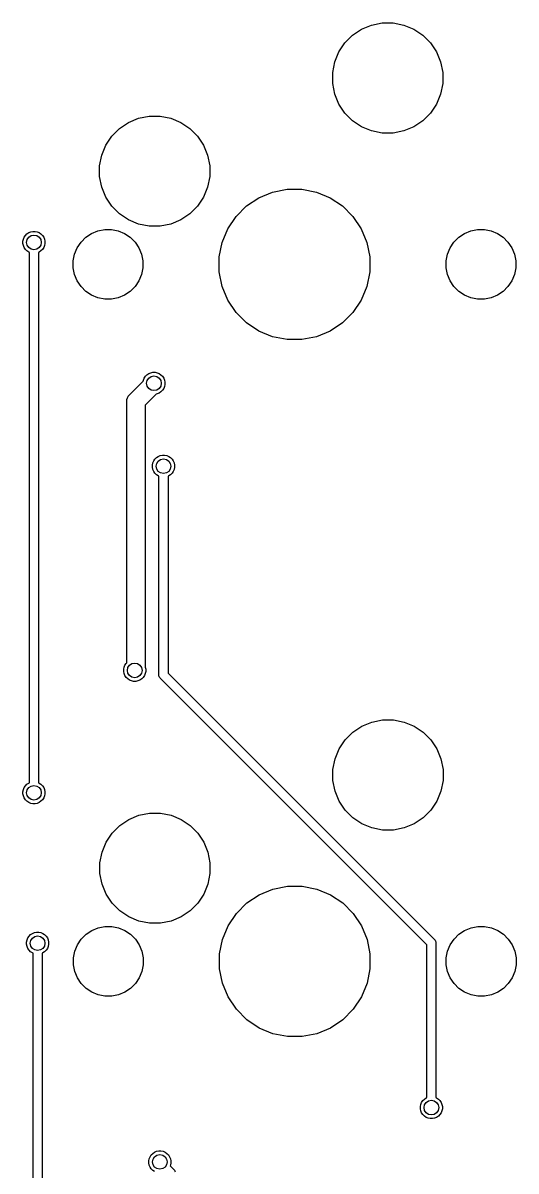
# Model space of a CAD drawing. Extents: x 0.5 to 11.1, y -4 to -0.9.
# Drawn here: x 6.859 to 7.388, y -2.288 to -1.056 of the extents above; entities that cross this region are included whole.
import ezdxf

# ---------------------------------------------------------------- set-up
doc = ezdxf.new("R2010")
doc.units = 0
doc.header["$MEASUREMENT"] = 0
doc.layers.add('BLACK', color=7, linetype='CONTINUOUS')

msp = doc.modelspace()

# ---------------------------------------------------------------- linework, layer by layer
at = {"layer": 'BLACK', "linetype": 'CONTINUOUS'}
for p, q in [((7.22193, -1.06282), (7.23268, -1.05837)), ((7.23268, -1.05837), (7.24409, -1.0561)), ((7.24409, -1.0561), (7.25572, -1.0561)), ((7.25572, -1.0561), (7.26713, -1.05837)), ((7.26713, -1.05837), (7.27787, -1.06282)), ((7.20403, -1.07751), (7.21226, -1.06929)), ((7.21226, -1.06929), (7.22193, -1.06282)), ((7.27787, -1.06282), (7.28755, -1.06929)), ((7.28755, -1.06929), (7.29577, -1.07751)), ((7.19757, -1.08718), (7.20403, -1.07751)), ((7.29577, -1.07751), (7.30224, -1.08718)), ((7.19312, -1.09793), (7.19757, -1.08718)), ((7.30224, -1.08718), (7.30669, -1.09793)), ((7.19085, -1.10934), (7.19312, -1.09793)), ((7.30669, -1.09793), (7.30896, -1.10934)), ((7.19085, -1.12097), (7.19085, -1.10934)), ((7.19312, -1.13238), (7.19085, -1.12097)), ((7.30896, -1.12097), (7.30669, -1.13238)), ((7.30896, -1.10934), (7.30896, -1.12097)), ((7.19757, -1.14313), (7.19312, -1.13238)), ((7.30669, -1.13238), (7.30224, -1.14313)), ((7.20403, -1.1528), (7.19757, -1.14313)), ((7.30224, -1.14313), (7.29577, -1.1528)), ((6.98268, -1.15837), (6.99409, -1.1561)), ((6.99409, -1.1561), (7.00572, -1.1561)), ((7.00572, -1.1561), (7.01713, -1.15837)), ((7.21226, -1.16103), (7.20403, -1.1528)), ((7.29577, -1.1528), (7.28755, -1.16103)), ((6.95403, -1.17751), (6.96226, -1.16929)), ((6.96226, -1.16929), (6.97193, -1.16282)), ((6.97193, -1.16282), (6.98268, -1.15837)), ((7.01713, -1.15837), (7.02787, -1.16282)), ((7.02787, -1.16282), (7.03755, -1.16929)), ((7.03755, -1.16929), (7.04577, -1.17751)), ((7.22193, -1.16749), (7.21226, -1.16103)), ((7.23268, -1.17194), (7.22193, -1.16749)), ((7.27787, -1.16749), (7.26713, -1.17194)), ((7.28755, -1.16103), (7.27787, -1.16749)), ((6.94757, -1.18718), (6.95403, -1.17751)), ((7.04577, -1.17751), (7.05224, -1.18718)), ((7.24409, -1.17421), (7.23268, -1.17194)), ((7.25572, -1.17421), (7.24409, -1.17421)), ((7.26713, -1.17194), (7.25572, -1.17421)), ((6.94312, -1.19793), (6.94757, -1.18718)), ((7.05224, -1.18718), (7.05669, -1.19793)), ((6.94085, -1.20934), (6.94312, -1.19793)), ((7.05669, -1.19793), (7.05896, -1.20934)), ((6.94085, -1.22097), (6.94085, -1.20934)), ((7.05896, -1.20934), (7.05896, -1.22097)), ((6.94312, -1.23238), (6.94085, -1.22097)), ((7.05896, -1.22097), (7.05669, -1.23238)), ((6.94757, -1.24313), (6.94312, -1.23238)), ((6.95403, -1.2528), (6.94757, -1.24313)), ((7.05224, -1.24313), (7.04577, -1.2528)), ((7.05669, -1.23238), (7.05224, -1.24313)), ((7.09845, -1.25247), (7.11167, -1.24363)), ((7.11167, -1.24363), (7.12636, -1.23755)), ((7.12636, -1.23755), (7.14195, -1.23445)), ((7.14195, -1.23445), (7.15785, -1.23445)), ((7.15785, -1.23445), (7.17344, -1.23755)), ((7.17344, -1.23755), (7.18813, -1.24363)), ((7.18813, -1.24363), (7.20135, -1.25247)), ((6.96226, -1.26103), (6.95403, -1.2528)), ((7.04577, -1.2528), (7.03755, -1.26103)), ((7.08721, -1.26371), (7.09845, -1.25247)), ((7.20135, -1.25247), (7.21259, -1.26371)), ((6.97193, -1.26749), (6.96226, -1.26103)), ((6.98268, -1.27194), (6.97193, -1.26749)), ((7.02787, -1.26749), (7.01713, -1.27194)), ((7.03755, -1.26103), (7.02787, -1.26749)), ((7.07838, -1.27693), (7.08721, -1.26371)), ((7.21259, -1.26371), (7.22142, -1.27693)), ((6.86284, -1.28236), (6.86478, -1.28107)), ((6.86478, -1.28107), (6.86693, -1.28018)), ((6.86693, -1.28018), (6.86921, -1.27972)), ((6.86921, -1.27972), (6.87154, -1.27972)), ((6.87154, -1.27972), (6.87382, -1.28018)), ((6.87382, -1.28018), (6.87597, -1.28107)), ((6.87597, -1.28107), (6.8779, -1.28236)), ((6.93219, -1.28201), (6.93899, -1.27919)), ((6.93899, -1.27919), (6.94622, -1.27776)), ((6.94622, -1.27776), (6.95359, -1.27776)), ((6.95359, -1.27776), (6.96081, -1.27919)), ((6.96081, -1.27919), (6.96762, -1.28201)), ((6.99409, -1.27421), (6.98268, -1.27194)), ((7.00572, -1.27421), (6.99409, -1.27421)), ((7.01713, -1.27194), (7.00572, -1.27421)), ((7.07229, -1.29162), (7.07838, -1.27693)), ((7.22142, -1.27693), (7.22751, -1.29162)), ((7.33219, -1.28201), (7.33899, -1.27919)), ((7.33899, -1.27919), (7.34622, -1.27776)), ((7.34622, -1.27776), (7.35359, -1.27776)), ((7.35359, -1.27776), (7.36081, -1.27919)), ((7.36081, -1.27919), (7.36762, -1.28201)), ((6.85856, -1.29037), (6.85902, -1.28809)), ((6.85856, -1.2927), (6.85856, -1.29037)), ((6.85902, -1.29498), (6.85856, -1.2927)), ((6.85902, -1.28809), (6.85991, -1.28594)), ((6.85991, -1.28594), (6.8612, -1.28401)), ((6.8612, -1.28401), (6.86284, -1.28236)), ((6.8779, -1.28236), (6.87955, -1.28401)), ((6.87955, -1.28401), (6.88084, -1.28594)), ((6.88084, -1.28594), (6.88173, -1.28809)), ((6.88173, -1.28809), (6.88219, -1.29037)), ((6.88219, -1.2927), (6.88173, -1.29498)), ((6.88219, -1.29037), (6.88219, -1.2927)), ((6.91676, -1.29744), (6.92085, -1.29132)), ((6.92085, -1.29132), (6.92606, -1.28611)), ((6.92606, -1.28611), (6.93219, -1.28201)), ((6.96762, -1.28201), (6.97374, -1.28611)), ((6.97374, -1.28611), (6.97895, -1.29132)), ((6.97895, -1.29132), (6.98305, -1.29744)), ((7.06919, -1.30721), (7.07229, -1.29162)), ((7.22751, -1.29162), (7.23061, -1.30721)), ((7.31676, -1.29744), (7.32085, -1.29132)), ((7.32085, -1.29132), (7.32606, -1.28611)), ((7.32606, -1.28611), (7.33219, -1.28201)), ((7.36762, -1.28201), (7.37374, -1.28611)), ((7.37374, -1.28611), (7.37895, -1.29132)), ((7.37895, -1.29132), (7.38305, -1.29744)), ((6.85991, -1.29713), (6.85902, -1.29498)), ((6.8612, -1.29906), (6.85991, -1.29713)), ((6.86284, -1.30071), (6.8612, -1.29906)), ((6.86478, -1.302), (6.86284, -1.30071)), ((6.86545, -1.30228), (6.86478, -1.302)), ((6.86545, -1.87134), (6.86545, -1.30228)), ((6.87597, -1.302), (6.8753, -1.30228)), ((6.8753, -1.30228), (6.8753, -1.87134)), ((6.8779, -1.30071), (6.87597, -1.302)), ((6.87955, -1.29906), (6.8779, -1.30071)), ((6.88084, -1.29713), (6.87955, -1.29906)), ((6.88173, -1.29498), (6.88084, -1.29713)), ((6.9125, -1.31147), (6.91394, -1.30425)), ((6.91394, -1.30425), (6.91676, -1.29744)), ((6.98305, -1.29744), (6.98587, -1.30425)), ((6.98587, -1.30425), (6.9873, -1.31147)), ((7.3125, -1.31147), (7.31394, -1.30425)), ((7.31394, -1.30425), (7.31676, -1.29744)), ((7.38305, -1.29744), (7.38587, -1.30425)), ((7.38587, -1.30425), (7.3873, -1.31147)), ((6.9125, -1.31884), (6.9125, -1.31147)), ((6.9873, -1.31147), (6.9873, -1.31884)), ((7.06919, -1.32311), (7.06919, -1.30721)), ((7.23061, -1.30721), (7.23061, -1.32311)), ((7.3125, -1.31884), (7.3125, -1.31147)), ((7.3873, -1.31147), (7.3873, -1.31884)), ((6.91394, -1.32607), (6.9125, -1.31884)), ((6.91676, -1.33287), (6.91394, -1.32607)), ((6.98587, -1.32607), (6.98305, -1.33287)), ((6.9873, -1.31884), (6.98587, -1.32607)), ((7.07229, -1.3387), (7.06919, -1.32311)), ((7.23061, -1.32311), (7.22751, -1.3387)), ((7.31394, -1.32607), (7.3125, -1.31884)), ((7.31676, -1.33287), (7.31394, -1.32607)), ((7.38587, -1.32607), (7.38305, -1.33287)), ((7.3873, -1.31884), (7.38587, -1.32607)), ((6.92085, -1.339), (6.91676, -1.33287)), ((6.92606, -1.34421), (6.92085, -1.339)), ((6.97895, -1.339), (6.97374, -1.34421)), ((6.98305, -1.33287), (6.97895, -1.339)), ((7.07838, -1.35339), (7.07229, -1.3387)), ((7.22751, -1.3387), (7.22142, -1.35339)), ((7.32085, -1.339), (7.31676, -1.33287)), ((7.32606, -1.34421), (7.32085, -1.339)), ((7.37895, -1.339), (7.37374, -1.34421)), ((7.38305, -1.33287), (7.37895, -1.339)), ((6.93219, -1.3483), (6.92606, -1.34421)), ((6.93899, -1.35112), (6.93219, -1.3483)), ((6.94622, -1.35256), (6.93899, -1.35112)), ((6.95359, -1.35256), (6.94622, -1.35256)), ((6.96081, -1.35112), (6.95359, -1.35256)), ((6.96762, -1.3483), (6.96081, -1.35112)), ((6.97374, -1.34421), (6.96762, -1.3483)), ((7.08721, -1.36661), (7.07838, -1.35339)), ((7.22142, -1.35339), (7.21259, -1.36661)), ((7.33219, -1.3483), (7.32606, -1.34421)), ((7.33899, -1.35112), (7.33219, -1.3483)), ((7.34622, -1.35256), (7.33899, -1.35112)), ((7.35359, -1.35256), (7.34622, -1.35256)), ((7.36081, -1.35112), (7.35359, -1.35256)), ((7.36762, -1.3483), (7.36081, -1.35112)), ((7.37374, -1.34421), (7.36762, -1.3483)), ((7.09845, -1.37785), (7.08721, -1.36661)), ((7.21259, -1.36661), (7.20135, -1.37785)), ((7.11167, -1.38668), (7.09845, -1.37785)), ((7.20135, -1.37785), (7.18813, -1.38668)), ((7.12636, -1.39276), (7.11167, -1.38668)), ((7.18813, -1.38668), (7.17344, -1.39276)), ((7.14195, -1.39587), (7.12636, -1.39276)), ((7.15785, -1.39587), (7.14195, -1.39587)), ((7.17344, -1.39276), (7.15785, -1.39587)), ((6.97321, -1.45471), (6.98754, -1.44037)), ((6.98754, -1.44037), (6.98776, -1.43927)), ((6.98776, -1.43927), (6.98865, -1.43712)), ((6.98865, -1.43712), (6.98994, -1.43519)), ((6.98994, -1.43519), (6.99159, -1.43354)), ((6.99159, -1.43354), (6.99352, -1.43225)), ((6.99352, -1.43225), (6.99567, -1.43136)), ((6.99567, -1.43136), (6.99795, -1.43091)), ((6.99795, -1.43091), (7.00028, -1.43091)), ((7.00028, -1.43091), (7.00256, -1.43136)), ((7.00256, -1.43136), (7.00471, -1.43225)), ((7.00471, -1.43225), (7.00664, -1.43354)), ((7.00664, -1.43354), (7.00829, -1.43519)), ((7.00829, -1.43519), (7.00958, -1.43712)), ((7.00958, -1.43712), (7.01047, -1.43927)), ((7.01047, -1.43927), (7.01093, -1.44155)), ((7.00471, -1.45318), (7.00256, -1.45407)), ((7.00664, -1.45189), (7.00471, -1.45318)), ((7.00829, -1.45025), (7.00664, -1.45189)), ((7.00958, -1.44831), (7.00829, -1.45025)), ((7.01047, -1.44616), (7.00958, -1.44831)), ((7.01093, -1.44388), (7.01047, -1.44616)), ((7.01093, -1.44155), (7.01093, -1.44388)), ((6.96993, -1.46201), (6.97012, -1.46008)), ((6.96998, -1.46249), (6.96993, -1.46201)), ((6.96998, -1.74256), (6.96998, -1.46249)), ((6.97012, -1.46008), (6.97069, -1.45822)), ((6.97069, -1.45822), (6.9713, -1.45707)), ((6.9713, -1.45707), (6.9716, -1.45651)), ((6.9716, -1.45651), (6.97283, -1.45501)), ((6.97283, -1.45501), (6.97321, -1.45471)), ((7.00146, -1.45429), (6.98967, -1.46608)), ((7.00256, -1.45407), (7.00146, -1.45429)), ((6.98967, -1.46608), (6.98967, -1.7469)), ((6.99799, -1.52825), (6.99888, -1.5261)), ((6.99888, -1.5261), (7.00018, -1.52416)), ((7.00018, -1.52416), (7.00182, -1.52252)), ((7.00182, -1.52252), (7.00376, -1.52123)), ((7.00376, -1.52123), (7.00591, -1.52034)), ((7.00591, -1.52034), (7.00819, -1.51988)), ((7.00819, -1.51988), (7.01051, -1.51988)), ((7.01051, -1.51988), (7.0128, -1.52034)), ((7.0128, -1.52034), (7.01495, -1.52123)), ((7.01495, -1.52123), (7.01688, -1.52252)), ((7.01688, -1.52252), (7.01853, -1.52416)), ((7.01853, -1.52416), (7.01982, -1.5261)), ((7.01982, -1.5261), (7.02071, -1.52825)), ((6.99754, -1.53053), (6.99799, -1.52825)), ((6.99754, -1.53286), (6.99754, -1.53053)), ((6.99799, -1.53514), (6.99754, -1.53286)), ((6.99888, -1.53729), (6.99799, -1.53514)), ((7.00018, -1.53922), (6.99888, -1.53729)), ((7.00182, -1.54087), (7.00018, -1.53922)), ((7.01853, -1.53922), (7.01688, -1.54087)), ((7.01982, -1.53729), (7.01853, -1.53922)), ((7.02071, -1.53514), (7.01982, -1.53729)), ((7.02071, -1.52825), (7.02116, -1.53053)), ((7.02116, -1.53286), (7.02071, -1.53514)), ((7.02116, -1.53053), (7.02116, -1.53286)), ((7.00376, -1.54216), (7.00182, -1.54087)), ((7.00443, -1.54244), (7.00376, -1.54216)), ((7.00443, -1.54864), (7.00443, -1.54244)), ((7.00443, -1.75547), (7.00443, -1.54864)), ((7.00443, -1.54864), (7.00443, -1.54864)), ((7.01495, -1.54216), (7.01427, -1.54244)), ((7.01427, -1.54244), (7.01427, -1.75367)), ((7.01688, -1.54087), (7.01495, -1.54216)), ((6.96667, -1.7496), (6.96712, -1.74732)), ((6.96712, -1.74732), (6.96801, -1.74517)), ((6.96801, -1.74517), (6.96931, -1.74323)), ((6.96931, -1.74323), (6.96998, -1.74256)), ((6.98967, -1.7469), (6.98984, -1.74732)), ((6.98984, -1.74732), (6.99029, -1.7496)), ((6.96667, -1.75193), (6.96667, -1.7496)), ((6.96712, -1.75421), (6.96667, -1.75193)), ((6.96801, -1.75636), (6.96712, -1.75421)), ((6.96931, -1.75829), (6.96801, -1.75636)), ((6.97095, -1.75994), (6.96931, -1.75829)), ((6.97289, -1.76123), (6.97095, -1.75994)), ((6.97504, -1.76212), (6.97289, -1.76123)), ((6.98408, -1.76123), (6.98193, -1.76212)), ((6.98601, -1.75994), (6.98408, -1.76123)), ((6.98766, -1.75829), (6.98601, -1.75994)), ((6.98895, -1.75636), (6.98766, -1.75829)), ((6.98984, -1.75421), (6.98895, -1.75636)), ((6.99029, -1.75193), (6.98984, -1.75421)), ((6.99029, -1.7496), (6.99029, -1.75193)), ((7.00441, -1.75571), (7.00443, -1.75547)), ((7.00443, -1.75595), (7.00441, -1.75571)), ((7.0045, -1.75667), (7.00443, -1.75595)), ((7.00443, -1.75595), (7.00443, -1.75595)), ((7.00478, -1.7576), (7.0045, -1.75667)), ((7.00524, -1.75846), (7.00478, -1.7576)), ((7.00585, -1.75921), (7.00524, -1.75846)), ((7.00604, -1.75936), (7.00585, -1.75921)), ((7.29183, -2.04515), (7.00604, -1.75936)), ((7.01427, -1.75367), (7.30006, -2.03946)), ((6.97732, -1.76257), (6.97504, -1.76212)), ((6.97964, -1.76257), (6.97732, -1.76257)), ((6.98193, -1.76212), (6.97964, -1.76257)), ((7.21253, -1.81712), (7.2222, -1.81066)), ((7.2222, -1.81066), (7.23295, -1.80621)), ((7.23295, -1.80621), (7.24436, -1.80394)), ((7.24436, -1.80394), (7.25599, -1.80394)), ((7.25599, -1.80394), (7.2674, -1.80621)), ((7.2674, -1.80621), (7.27815, -1.81066)), ((7.27815, -1.81066), (7.28782, -1.81712)), ((7.20431, -1.82535), (7.21253, -1.81712)), ((7.28782, -1.81712), (7.29605, -1.82535)), ((7.19339, -1.84577), (7.19784, -1.83502)), ((7.19784, -1.83502), (7.20431, -1.82535)), ((7.29605, -1.82535), (7.30251, -1.83502)), ((7.30251, -1.83502), (7.30696, -1.84577)), ((7.19112, -1.85718), (7.19339, -1.84577)), ((7.30696, -1.84577), (7.30923, -1.85718)), ((7.19112, -1.86881), (7.19112, -1.85718)), ((7.30923, -1.85718), (7.30923, -1.86881)), ((6.86284, -1.87291), (6.86478, -1.87162)), ((6.86478, -1.87162), (6.86545, -1.87134)), ((6.8753, -1.87134), (6.87597, -1.87162)), ((6.87597, -1.87162), (6.8779, -1.87291)), ((7.19339, -1.88022), (7.19112, -1.86881)), ((7.30923, -1.86881), (7.30696, -1.88022)), ((6.85856, -1.88092), (6.85902, -1.87864)), ((6.85856, -1.88325), (6.85856, -1.88092)), ((6.85902, -1.88553), (6.85856, -1.88325)), ((6.85902, -1.87864), (6.85991, -1.87649)), ((6.85991, -1.87649), (6.8612, -1.87456)), ((6.8612, -1.87456), (6.86284, -1.87291)), ((6.8779, -1.87291), (6.87955, -1.87456)), ((6.87955, -1.87456), (6.88084, -1.87649)), ((6.88084, -1.87649), (6.88173, -1.87864)), ((6.88173, -1.87864), (6.88219, -1.88092)), ((6.88219, -1.88325), (6.88173, -1.88553)), ((6.88219, -1.88092), (6.88219, -1.88325)), ((7.19784, -1.89097), (7.19339, -1.88022)), ((7.30696, -1.88022), (7.30251, -1.89097)), ((6.85991, -1.88768), (6.85902, -1.88553)), ((6.8612, -1.88962), (6.85991, -1.88768)), ((6.86284, -1.89126), (6.8612, -1.88962)), ((6.86478, -1.89255), (6.86284, -1.89126)), ((6.86693, -1.89344), (6.86478, -1.89255)), ((6.86921, -1.8939), (6.86693, -1.89344)), ((6.87154, -1.8939), (6.86921, -1.8939)), ((6.87382, -1.89344), (6.87154, -1.8939)), ((6.87597, -1.89255), (6.87382, -1.89344)), ((6.8779, -1.89126), (6.87597, -1.89255)), ((6.87955, -1.88962), (6.8779, -1.89126)), ((6.88084, -1.88768), (6.87955, -1.88962)), ((6.88173, -1.88553), (6.88084, -1.88768)), ((7.20431, -1.90064), (7.19784, -1.89097)), ((7.30251, -1.89097), (7.29605, -1.90064)), ((6.9722, -1.91066), (6.98295, -1.90621)), ((6.98295, -1.90621), (6.99436, -1.90394)), ((6.99436, -1.90394), (7.00599, -1.90394)), ((7.00599, -1.90394), (7.0174, -1.90621)), ((7.0174, -1.90621), (7.02815, -1.91066)), ((7.21253, -1.90886), (7.20431, -1.90064)), ((7.2222, -1.91533), (7.21253, -1.90886)), ((7.28782, -1.90886), (7.27815, -1.91533)), ((7.29605, -1.90064), (7.28782, -1.90886)), ((6.95431, -1.92535), (6.96253, -1.91712)), ((6.96253, -1.91712), (6.9722, -1.91066)), ((7.02815, -1.91066), (7.03782, -1.91712)), ((7.03782, -1.91712), (7.04605, -1.92535)), ((7.23295, -1.91978), (7.2222, -1.91533)), ((7.24436, -1.92205), (7.23295, -1.91978)), ((7.2674, -1.91978), (7.25599, -1.92205)), ((7.27815, -1.91533), (7.2674, -1.91978)), ((6.94784, -1.93502), (6.95431, -1.92535)), ((7.04605, -1.92535), (7.05251, -1.93502)), ((7.25599, -1.92205), (7.24436, -1.92205)), ((6.94112, -1.95718), (6.94339, -1.94577)), ((6.94339, -1.94577), (6.94784, -1.93502)), ((7.05251, -1.93502), (7.05696, -1.94577)), ((7.05696, -1.94577), (7.05923, -1.95718)), ((6.94112, -1.96881), (6.94112, -1.95718)), ((7.05923, -1.95718), (7.05923, -1.96881)), ((6.94339, -1.98022), (6.94112, -1.96881)), ((7.05923, -1.96881), (7.05696, -1.98022)), ((6.94784, -1.99097), (6.94339, -1.98022)), ((7.05696, -1.98022), (7.05251, -1.99097)), ((7.12664, -1.98539), (7.14223, -1.98228)), ((7.14223, -1.98228), (7.15813, -1.98228)), ((7.15813, -1.98228), (7.17372, -1.98539)), ((6.95431, -2.00064), (6.94784, -1.99097)), ((7.05251, -1.99097), (7.04605, -2.00064)), ((7.09873, -2.0003), (7.11195, -1.99147)), ((7.11195, -1.99147), (7.12664, -1.98539)), ((7.17372, -1.98539), (7.18841, -1.99147)), ((7.18841, -1.99147), (7.20163, -2.0003)), ((6.96253, -2.00886), (6.95431, -2.00064)), ((7.04605, -2.00064), (7.03782, -2.00886)), ((7.08749, -2.01154), (7.09873, -2.0003)), ((7.20163, -2.0003), (7.21287, -2.01154)), ((6.9722, -2.01533), (6.96253, -2.00886)), ((6.98295, -2.01978), (6.9722, -2.01533)), ((6.99436, -2.02205), (6.98295, -2.01978)), ((7.0174, -2.01978), (7.00599, -2.02205)), ((7.02815, -2.01533), (7.0174, -2.01978)), ((7.03782, -2.00886), (7.02815, -2.01533)), ((7.07865, -2.02476), (7.08749, -2.01154)), ((7.21287, -2.01154), (7.2217, -2.02476)), ((6.86872, -2.03304), (6.87087, -2.03215)), ((6.87087, -2.03215), (6.87315, -2.03169)), ((6.87315, -2.03169), (6.87547, -2.03169)), ((6.87547, -2.03169), (6.87776, -2.03215)), ((6.87776, -2.03215), (6.87991, -2.03304)), ((6.92634, -2.03394), (6.93246, -2.02985)), ((6.93246, -2.02985), (6.93927, -2.02703)), ((6.93927, -2.02703), (6.94649, -2.02559)), ((6.94649, -2.02559), (6.95386, -2.02559)), ((6.95386, -2.02559), (6.96109, -2.02703)), ((6.96109, -2.02703), (6.96789, -2.02985)), ((6.96789, -2.02985), (6.97402, -2.03394)), ((7.00599, -2.02205), (6.99436, -2.02205)), ((7.07257, -2.03945), (7.07865, -2.02476)), ((7.2217, -2.02476), (7.22778, -2.03945)), ((7.32634, -2.03394), (7.33246, -2.02985)), ((7.33246, -2.02985), (7.33927, -2.02703)), ((7.33927, -2.02703), (7.34649, -2.02559)), ((7.34649, -2.02559), (7.35386, -2.02559)), ((7.35386, -2.02559), (7.36109, -2.02703)), ((7.36109, -2.02703), (7.36789, -2.02985)), ((7.36789, -2.02985), (7.37402, -2.03394)), ((6.8625, -2.04234), (6.86295, -2.04006)), ((6.8625, -2.04467), (6.8625, -2.04234)), ((6.86295, -2.04695), (6.8625, -2.04467)), ((6.86295, -2.04006), (6.86384, -2.03791)), ((6.86384, -2.03791), (6.86514, -2.03597)), ((6.86514, -2.03597), (6.86678, -2.03433)), ((6.86678, -2.03433), (6.86872, -2.03304)), ((6.87991, -2.03304), (6.88184, -2.03433)), ((6.88184, -2.03433), (6.88349, -2.03597)), ((6.88349, -2.03597), (6.88478, -2.03791)), ((6.88478, -2.03791), (6.88567, -2.04006)), ((6.88567, -2.04006), (6.88612, -2.04234)), ((6.88612, -2.04467), (6.88567, -2.04695)), ((6.88612, -2.04234), (6.88612, -2.04467)), ((6.91703, -2.04528), (6.92113, -2.03915)), ((6.92113, -2.03915), (6.92634, -2.03394)), ((6.97402, -2.03394), (6.97923, -2.03915)), ((6.97923, -2.03915), (6.98332, -2.04528)), ((7.06947, -2.05504), (7.07257, -2.03945)), ((7.22778, -2.03945), (7.23089, -2.05504)), ((7.30006, -2.03946), (7.30025, -2.03961)), ((7.30025, -2.03961), (7.3004, -2.0398)), ((7.3004, -2.0398), (7.30086, -2.04036)), ((7.30086, -2.04036), (7.30132, -2.04121)), ((7.30132, -2.04121), (7.30132, -2.04122)), ((7.30132, -2.04122), (7.3016, -2.04215)), ((7.3016, -2.04215), (7.30167, -2.04287)), ((7.30167, -2.04287), (7.30167, -2.04287)), ((7.30167, -2.04287), (7.3017, -2.04311)), ((7.3017, -2.04311), (7.30167, -2.04335)), ((7.30167, -2.04335), (7.30167, -2.20914)), ((7.31703, -2.04528), (7.32113, -2.03915)), ((7.32113, -2.03915), (7.32634, -2.03394)), ((7.37402, -2.03394), (7.37923, -2.03915)), ((7.37923, -2.03915), (7.38332, -2.04528)), ((6.86384, -2.0491), (6.86295, -2.04695)), ((6.86514, -2.05103), (6.86384, -2.0491)), ((6.86678, -2.05268), (6.86514, -2.05103)), ((6.86872, -2.05397), (6.86678, -2.05268)), ((6.86939, -2.05425), (6.86872, -2.05397)), ((6.86939, -2.47157), (6.86939, -2.05425)), ((6.87991, -2.05397), (6.87923, -2.05425)), ((6.87923, -2.05425), (6.87923, -2.49169)), ((6.88184, -2.05268), (6.87991, -2.05397)), ((6.88349, -2.05103), (6.88184, -2.05268)), ((6.88478, -2.0491), (6.88349, -2.05103)), ((6.88567, -2.04695), (6.88478, -2.0491)), ((6.91278, -2.05931), (6.91421, -2.05208)), ((6.91421, -2.05208), (6.91703, -2.04528)), ((6.98332, -2.04528), (6.98614, -2.05208)), ((6.98614, -2.05208), (6.98758, -2.05931)), ((7.06947, -2.07094), (7.06947, -2.05504)), ((7.23089, -2.05504), (7.23089, -2.07094)), ((7.29183, -2.20914), (7.29183, -2.04515)), ((7.31278, -2.05931), (7.31421, -2.05208)), ((7.31421, -2.05208), (7.31703, -2.04528)), ((7.38332, -2.04528), (7.38614, -2.05208)), ((7.38614, -2.05208), (7.38758, -2.05931)), ((6.91278, -2.06668), (6.91278, -2.05931)), ((6.91421, -2.0739), (6.91278, -2.06668)), ((6.98758, -2.06668), (6.98614, -2.0739)), ((6.98758, -2.05931), (6.98758, -2.06668)), ((7.31278, -2.06668), (7.31278, -2.05931)), ((7.31421, -2.0739), (7.31278, -2.06668)), ((7.38758, -2.06668), (7.38614, -2.0739)), ((7.38758, -2.05931), (7.38758, -2.06668)), ((6.91703, -2.08071), (6.91421, -2.0739)), ((6.92113, -2.08683), (6.91703, -2.08071)), ((6.98332, -2.08071), (6.97923, -2.08683)), ((6.98614, -2.0739), (6.98332, -2.08071)), ((7.07257, -2.08653), (7.06947, -2.07094)), ((7.23089, -2.07094), (7.22778, -2.08653)), ((7.31703, -2.08071), (7.31421, -2.0739)), ((7.32113, -2.08683), (7.31703, -2.08071)), ((7.38332, -2.08071), (7.37923, -2.08683)), ((7.38614, -2.0739), (7.38332, -2.08071)), ((6.92634, -2.09204), (6.92113, -2.08683)), ((6.93246, -2.09614), (6.92634, -2.09204)), ((6.97402, -2.09204), (6.96789, -2.09614)), ((6.97923, -2.08683), (6.97402, -2.09204)), ((7.07865, -2.10122), (7.07257, -2.08653)), ((7.22778, -2.08653), (7.2217, -2.10122)), ((7.32634, -2.09204), (7.32113, -2.08683)), ((7.33246, -2.09614), (7.32634, -2.09204)), ((7.37402, -2.09204), (7.36789, -2.09614)), ((7.37923, -2.08683), (7.37402, -2.09204)), ((6.93927, -2.09896), (6.93246, -2.09614)), ((6.94649, -2.10039), (6.93927, -2.09896)), ((6.95386, -2.10039), (6.94649, -2.10039)), ((6.96109, -2.09896), (6.95386, -2.10039)), ((6.96789, -2.09614), (6.96109, -2.09896)), ((7.08749, -2.11444), (7.07865, -2.10122)), ((7.2217, -2.10122), (7.21287, -2.11444)), ((7.33927, -2.09896), (7.33246, -2.09614)), ((7.34649, -2.10039), (7.33927, -2.09896)), ((7.35386, -2.10039), (7.34649, -2.10039)), ((7.36109, -2.09896), (7.35386, -2.10039)), ((7.36789, -2.09614), (7.36109, -2.09896)), ((7.09873, -2.12568), (7.08749, -2.11444)), ((7.21287, -2.11444), (7.20163, -2.12568)), ((7.11195, -2.13452), (7.09873, -2.12568)), ((7.20163, -2.12568), (7.18841, -2.13452)), ((7.12664, -2.1406), (7.11195, -2.13452)), ((7.14223, -2.1437), (7.12664, -2.1406)), ((7.17372, -2.1406), (7.15813, -2.1437)), ((7.18841, -2.13452), (7.17372, -2.1406)), ((7.15813, -2.1437), (7.14223, -2.1437)), ((7.28494, -2.21872), (7.28539, -2.21644)), ((7.28539, -2.21644), (7.28629, -2.21429)), ((7.28629, -2.21429), (7.28758, -2.21235)), ((7.28758, -2.21235), (7.28922, -2.21071)), ((7.28922, -2.21071), (7.29116, -2.20942)), ((7.29116, -2.20942), (7.29183, -2.20914)), ((7.30167, -2.20914), (7.30235, -2.20942)), ((7.30235, -2.20942), (7.30428, -2.21071)), ((7.30428, -2.21071), (7.30593, -2.21235)), ((7.30593, -2.21235), (7.30722, -2.21429)), ((7.30722, -2.21429), (7.30811, -2.21644)), ((7.30811, -2.21644), (7.30856, -2.21872)), ((7.28494, -2.22105), (7.28494, -2.21872)), ((7.28539, -2.22333), (7.28494, -2.22105)), ((7.28629, -2.22548), (7.28539, -2.22333)), ((7.28758, -2.22741), (7.28629, -2.22548)), ((7.28922, -2.22906), (7.28758, -2.22741)), ((7.29116, -2.23035), (7.28922, -2.22906)), ((7.30428, -2.22906), (7.30235, -2.23035)), ((7.30593, -2.22741), (7.30428, -2.22906)), ((7.30722, -2.22548), (7.30593, -2.22741)), ((7.30811, -2.22333), (7.30722, -2.22548)), ((7.30856, -2.22105), (7.30811, -2.22333)), ((7.30856, -2.21872), (7.30856, -2.22105)), ((7.29331, -2.23124), (7.29116, -2.23035)), ((7.29559, -2.23169), (7.29331, -2.23124)), ((7.29792, -2.23169), (7.29559, -2.23169)), ((7.3002, -2.23124), (7.29792, -2.23169)), ((7.30235, -2.23035), (7.3002, -2.23124)), ((7.00197, -2.26679), (7.00425, -2.26634)), ((7.00425, -2.26634), (7.00658, -2.26634)), ((7.00658, -2.26634), (7.00886, -2.26679)), ((6.9936, -2.27699), (6.99406, -2.2747)), ((6.9936, -2.27931), (6.9936, -2.27699)), ((6.99406, -2.2747), (6.99495, -2.27256)), ((6.99495, -2.27256), (6.99624, -2.27062)), ((6.99624, -2.27062), (6.99788, -2.26898)), ((6.99788, -2.26898), (6.99982, -2.26768)), ((6.99982, -2.26768), (7.00197, -2.26679)), ((7.00886, -2.26679), (7.01101, -2.26768)), ((7.01101, -2.26768), (7.01294, -2.26898)), ((7.01294, -2.26898), (7.01459, -2.27062)), ((7.01459, -2.27062), (7.01588, -2.27256)), ((7.01588, -2.27256), (7.01677, -2.2747)), ((7.01677, -2.2747), (7.01722, -2.27699)), ((7.01722, -2.27699), (7.01722, -2.27931)), ((6.99406, -2.28159), (6.9936, -2.27931)), ((6.99495, -2.28374), (6.99406, -2.28159)), ((6.99624, -2.28568), (6.99495, -2.28374)), ((6.99788, -2.28732), (6.99624, -2.28568)), ((6.99982, -2.28862), (6.99788, -2.28732)), ((7.01677, -2.28159), (7.01649, -2.28227)), ((7.01649, -2.28227), (7.02042, -2.28619)), ((7.01722, -2.27931), (7.01677, -2.28159)), ((7.02042, -2.28619), (7.0206, -2.28635)), ((7.0206, -2.28635), (7.02076, -2.28653)), ((7.02076, -2.28653), (7.02076, -2.28653)), ((7.02076, -2.28653), (7.02111, -2.28697)), ((7.02111, -2.28697), (7.02122, -2.2871)), ((7.02122, -2.2871), (7.02168, -2.28795)), ((7.02168, -2.28795), (7.02196, -2.28888))]:
    msp.add_line(p, q, dxfattribs=at)
at = {"layer": 'BLACK'}
for centre in [(6.87037, -1.29154), (6.99911, -1.44272), (7.00935, -1.53169), (6.97848, -1.75076), (6.87037, -1.88209), (6.87431, -2.0435), (7.29675, -2.21988), (7.00541, -2.27815)]:
    msp.add_circle(centre, 0.007874, dxfattribs=at)

doc.saveas('drawing.dxf')
